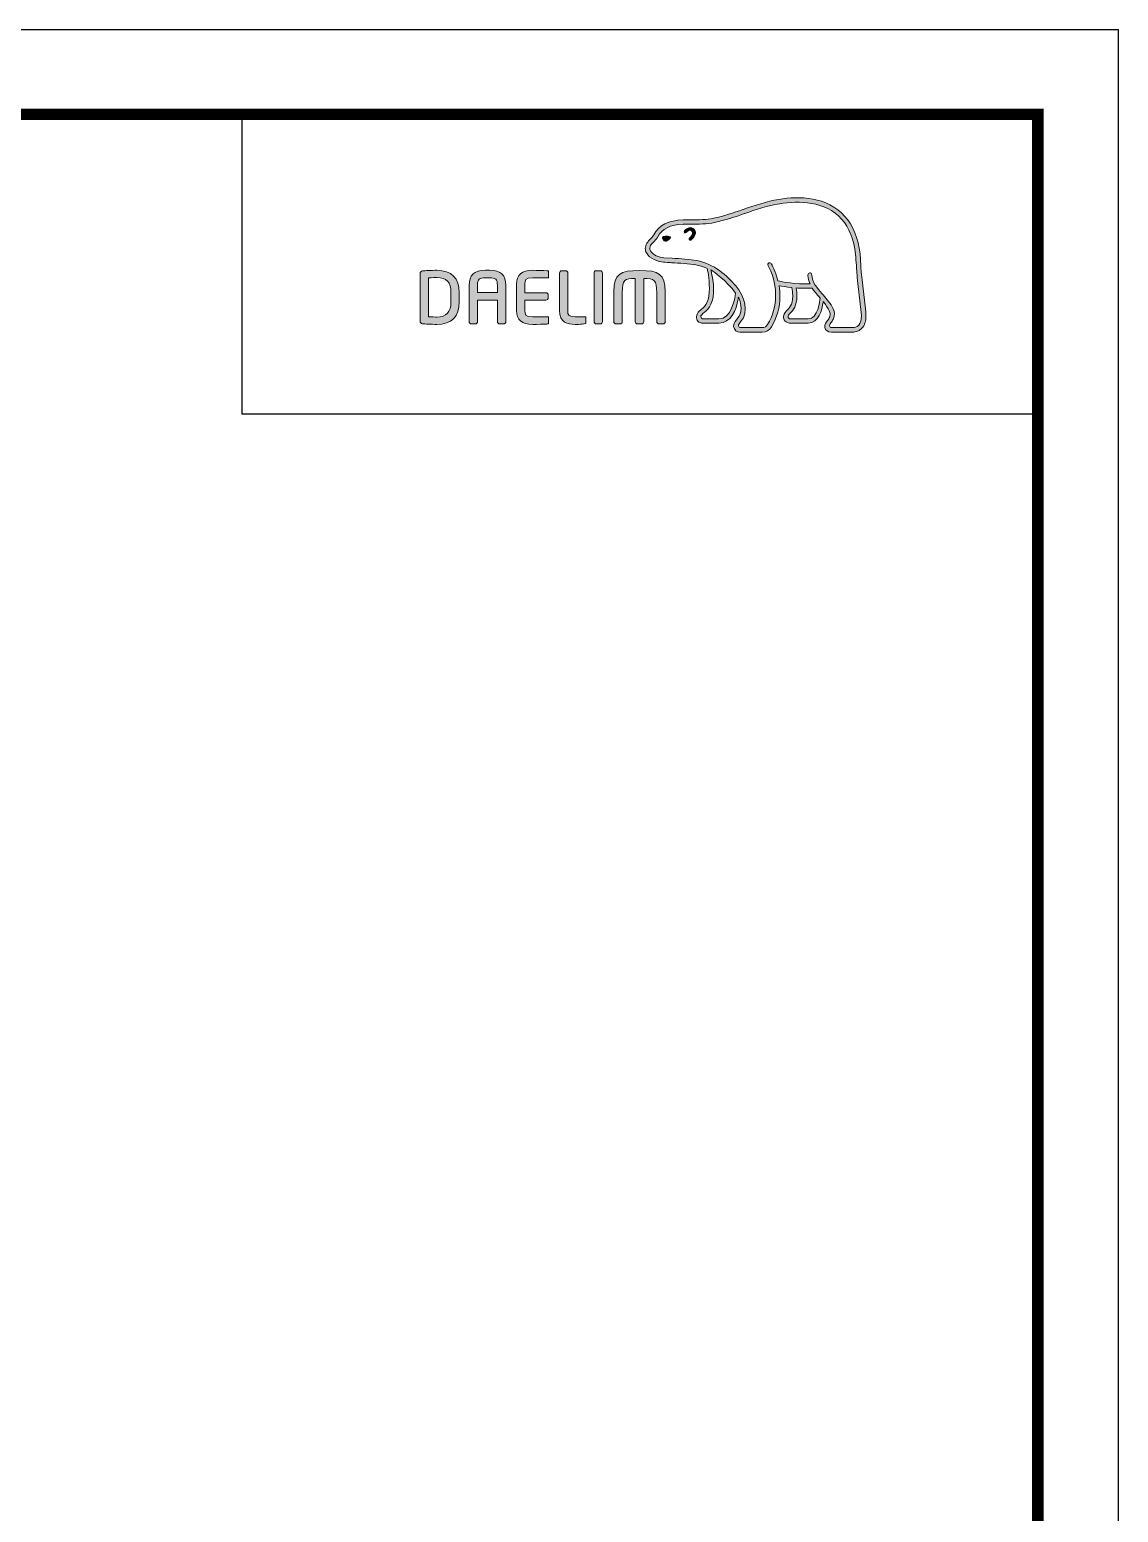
# Model space of a CAD drawing. Extents: x 541 to 1062, y 0 to 382.
# Drawn here: x 948.1 to 1062.1, y 226.8 to 382 of the extents above; entities that cross this region are included whole.
import ezdxf

# ---------------------------------------------------------------- set-up
doc = ezdxf.new("R2010")
doc.units = 0
doc.header["$LTSCALE"] = 10
doc.header["$MEASUREMENT"] = 0
doc.layers.get('0').update_dxf_attribs({"linetype": 'CONTINUOUS'})
doc.layers.add('레이어 1', color=7, linetype='CONTINUOUS', lineweight=0)

msp = doc.modelspace()

# ---------------------------------------------------------------- hatches: boundary and pattern name
at = {"layer": '레이어 1'}
h = msp.add_hatch(color=5, dxfattribs=at)
h.dxf.hatch_style = 1
edge = h.paths.add_edge_path(flags=16)
edge.add_spline(control_points=[(1034.96, 351.05), (1034.73, 350.79), (1034.45, 350.79), (1034.43, 350.79), (1034.43, 350.79), (1032.15, 350.79), (1032.15, 350.79), (1032.06, 350.79), (1032, 350.81), (1031.96, 350.85), (1031.92, 350.89), (1031.91, 350.94), (1031.91, 351), (1031.91, 351.13), (1032, 351.25), (1032.1, 351.38), (1032.19, 351.5), (1032.28, 351.61), (1032.33, 351.75), (1032.46, 352.08), (1032.44, 352.44), (1032.29, 352.76), (1032.02, 353.33), (1031.62, 353.78), (1031.23, 354.22), (1031.23, 354.22), (1031.1, 354.36), (1031.1, 354.36), (1030.6, 354.93), (1030.08, 355.51), (1030.04, 356.3), (1030.03, 356.45), (1029.95, 356.55), (1029.85, 356.54), (1029.85, 356.54), (1029.71, 356.47), (1029.7, 356.47), (1029.66, 356.43), (1029.64, 356.36), (1029.64, 356.29), (1029.64, 356.29), (1029.64, 356.26), (1029.64, 356.26), (1029.66, 355.97), (1029.73, 355.69), (1029.85, 355.4), (1029.85, 355.4), (1029.86, 355.38), (1029.86, 355.38), (1029.86, 355.38), (1029.83, 355.37), (1029.83, 355.37), (1028.36, 355.32), (1026.92, 355.59), (1026.5, 355.69), (1026.24, 356.74), (1025.82, 357.44), (1025.8, 357.47), (1025.77, 357.52), (1025.71, 357.57), (1025.66, 357.58), (1025.66, 357.58), (1025.54, 357.56), (1025.52, 357.56), (1025.51, 357.55), (1025.49, 357.52), (1025.44, 357.45), (1025.44, 357.45), (1025.44, 357.4), (1025.44, 357.4), (1025.44, 357.4), (1025.48, 357.26), (1025.48, 357.26), (1025.51, 357.21), (1026.26, 355.89), (1026.26, 354.14), (1026.26, 353.06), (1025.98, 352.04), (1025.42, 351.11), (1025.29, 350.89), (1025.11, 350.79), (1024.85, 350.79), (1024.85, 350.79), (1022.6, 350.79), (1022.6, 350.79), (1022.52, 350.79), (1022.36, 350.84), (1022.36, 351.01), (1022.36, 351.1), (1022.45, 351.25), (1022.59, 351.4), (1023.53, 352.45), (1022.98, 354.08), (1022.08, 355.16), (1021.21, 356.19), (1019.79, 357.5), (1017.97, 357.82), (1017.32, 357.94), (1016.26, 358), (1015.41, 358.05), (1015.41, 358.05), (1014.54, 358.1), (1014.54, 358.1), (1014.09, 358.14), (1013.36, 358.41), (1013.14, 358.83), (1013.04, 359.01), (1013.05, 359.19), (1013.17, 359.39), (1013.24, 359.52), (1013.35, 359.62), (1013.48, 359.75), (1013.62, 359.89), (1013.76, 360.04), (1013.88, 360.24), (1013.88, 360.24), (1013.91, 360.3), (1013.91, 360.3), (1014.35, 361.13), (1015.24, 361.57), (1016.58, 361.61), (1016.58, 361.61), (1017.33, 361.62), (1017.33, 361.62), (1018.16, 361.62), (1019.09, 361.63), (1019.86, 361.79), (1020.95, 362.03), (1022.03, 362.4), (1022.99, 362.72), (1022.99, 362.72), (1023.02, 362.73), (1023.02, 362.73), (1024.2, 363.14), (1025.43, 363.56), (1026.68, 363.76), (1028.68, 364.09), (1031.44, 364.08), (1033.17, 362.14), (1033.97, 361.24), (1034.46, 360), (1034.63, 358.46), (1034.63, 358.46), (1034.62, 358.46), (1034.62, 358.47), (1034.63, 358.44), (1034.64, 358.26), (1034.72, 357.28), (1034.74, 356.81), (1034.76, 356.32), (1034.88, 355.42), (1034.88, 355.42), (1035.23, 352.39), (1035.23, 352.39), (1035.23, 352.39), (1035.25, 352.03), (1035.25, 352.03), (1035.25, 351.59), (1035.15, 351.26), (1034.96, 351.05)], knot_values=[0, 0, 0, 0, 1, 1, 1, 2, 2, 2, 3, 3, 3, 4, 4, 4, 5, 5, 5, 6, 6, 6, 7, 7, 7, 8, 8, 8, 9, 9, 9, 10, 10, 10, 11, 11, 11, 12, 12, 12, 13, 13, 13, 14, 14, 14, 15, 15, 15, 16, 16, 16, 17, 17, 17, 18, 18, 18, 19, 19, 19, 20, 20, 20, 21, 21, 21, 22, 22, 22, 23, 23, 23, 24, 24, 24, 25, 25, 25, 26, 26, 26, 27, 27, 27, 28, 28, 28, 29, 29, 29, 30, 30, 30, 31, 31, 31, 32, 32, 32, 33, 33, 33, 34, 34, 34, 35, 35, 35, 36, 36, 36, 37, 37, 37, 38, 38, 38, 39, 39, 39, 40, 40, 40, 41, 41, 41, 42, 42, 42, 43, 43, 43, 44, 44, 44, 45, 45, 45, 46, 46, 46, 47, 47, 47, 48, 48, 48, 49, 49, 49, 50, 50, 50, 51, 51, 51, 52, 52, 52, 53, 53, 53, 53], degree=3, periodic=0)
edge = h.paths.add_edge_path(flags=16)
edge.add_spline(control_points=[(1029.67, 351.7), (1029.67, 351.7), (1027.81, 351.7), (1027.81, 351.7), (1027.67, 351.7), (1027.56, 351.81), (1027.56, 351.95), (1027.56, 352.05), (1027.65, 352.17), (1027.73, 352.26), (1028.11, 352.62), (1028.49, 353.12), (1028.49, 354.07), (1028.49, 354.07), (1028.47, 354.5), (1028.47, 354.5), (1028.47, 354.5), (1028.4, 354.92), (1028.4, 354.92), (1028.4, 354.92), (1028.4, 354.95), (1028.4, 354.95), (1028.4, 354.95), (1028.42, 354.95), (1028.42, 354.95), (1028.77, 354.92), (1029.45, 354.89), (1030.1, 354.92), (1030.26, 354.65), (1030.52, 354.32), (1030.91, 353.87), (1030.89, 353.65), (1030.71, 351.7), (1029.67, 351.7)], knot_values=[0, 0, 0, 0, 1, 1, 1, 2, 2, 2, 3, 3, 3, 4, 4, 4, 5, 5, 5, 6, 6, 6, 7, 7, 7, 8, 8, 8, 9, 9, 9, 10, 10, 10, 11, 11, 11, 11], degree=3, periodic=0)
edge = h.paths.add_edge_path(flags=16)
edge.add_spline(control_points=[(1020.32, 351.7), (1020.32, 351.7), (1018.68, 351.7), (1018.68, 351.7), (1018.56, 351.7), (1018.42, 351.8), (1018.42, 351.95), (1018.42, 352.04), (1018.5, 352.15), (1018.64, 352.26), (1019.05, 352.59), (1019.68, 353.09), (1019.75, 354.47), (1019.75, 354.47), (1019.76, 354.85), (1019.76, 354.85), (1019.76, 355.44), (1019.62, 356.14), (1019.5, 356.78), (1019.5, 356.78), (1019.48, 356.84), (1019.48, 356.84), (1019.48, 356.84), (1019.53, 356.8), (1019.53, 356.8), (1019.77, 356.65), (1021.11, 355.74), (1022.06, 354.4), (1021.98, 353.77), (1021.62, 351.7), (1020.32, 351.7)], knot_values=[0, 0, 0, 0, 1, 1, 1, 2, 2, 2, 3, 3, 3, 4, 4, 4, 5, 5, 5, 6, 6, 6, 7, 7, 7, 8, 8, 8, 9, 9, 9, 10, 10, 10, 10], degree=3, periodic=0)
edge = h.paths.add_edge_path()
edge.add_spline(control_points=[(1035.69, 352.44), (1035.69, 352.44), (1035.35, 355.48), (1035.35, 355.48), (1035.22, 356.39), (1035.2, 356.88), (1035.18, 357.3), (1035.18, 357.3), (1035.1, 358.5), (1035.1, 358.5), (1034.91, 360.15), (1034.38, 361.47), (1033.52, 362.44), (1031.64, 364.54), (1028.72, 364.57), (1026.6, 364.22), (1025.3, 364), (1024.06, 363.58), (1022.86, 363.17), (1022.86, 363.17), (1022.82, 363.15), (1022.82, 363.15), (1021.88, 362.83), (1020.81, 362.47), (1019.76, 362.24), (1019.05, 362.09), (1018.15, 362.08), (1017.35, 362.08), (1017.35, 362.08), (1016.56, 362.07), (1016.56, 362.07), (1015.05, 362.03), (1014.02, 361.51), (1013.5, 360.51), (1013.5, 360.51), (1013.48, 360.47), (1013.48, 360.47), (1013.39, 360.32), (1013.26, 360.19), (1013.15, 360.08), (1013.02, 359.95), (1012.88, 359.81), (1012.77, 359.62), (1012.66, 359.44), (1012.61, 359.25), (1012.61, 359.07), (1012.61, 358.91), (1012.65, 358.76), (1012.72, 358.62), (1013.05, 358.01), (1013.96, 357.68), (1014.51, 357.64), (1014.51, 357.64), (1015.32, 357.59), (1015.34, 357.59), (1016.14, 357.55), (1017.24, 357.48), (1017.89, 357.37), (1018.27, 357.3), (1018.69, 357.17), (1019.09, 356.98), (1019.12, 356.88), (1019.32, 355.97), (1019.32, 354.85), (1019.32, 354.85), (1019.31, 354.49), (1019.31, 354.49), (1019.25, 353.31), (1018.74, 352.9), (1018.36, 352.6), (1018.32, 352.57), (1017.99, 352.29), (1017.96, 351.96), (1017.95, 351.77), (1018, 351.59), (1018.12, 351.47), (1018.24, 351.33), (1018.43, 351.26), (1018.68, 351.26), (1018.68, 351.26), (1020.32, 351.26), (1020.32, 351.26), (1021.54, 351.26), (1022.15, 352.58), (1022.33, 353.82), (1022.33, 353.82), (1022.34, 353.99), (1022.34, 353.99), (1022.34, 353.99), (1022.39, 353.91), (1022.39, 353.91), (1022.54, 353.56), (1022.64, 353.14), (1022.64, 352.82), (1022.64, 352.38), (1022.5, 352), (1022.24, 351.71), (1022.18, 351.64), (1021.85, 351.3), (1021.85, 350.97), (1021.85, 350.97), (1021.85, 350.91), (1021.85, 350.91), (1021.9, 350.51), (1022.22, 350.33), (1022.52, 350.33), (1022.52, 350.33), (1024.85, 350.33), (1024.85, 350.33), (1025.27, 350.33), (1025.6, 350.52), (1025.82, 350.88), (1026.41, 351.86), (1026.71, 352.93), (1026.71, 354.05), (1026.71, 354.4), (1026.68, 354.77), (1026.61, 355.16), (1026.61, 355.16), (1026.61, 355.19), (1026.61, 355.19), (1026.61, 355.19), (1026.64, 355.18), (1026.64, 355.18), (1026.92, 355.13), (1027.37, 355.05), (1027.92, 354.99), (1027.92, 354.99), (1027.94, 354.99), (1027.94, 354.99), (1027.94, 354.99), (1028.02, 354.56), (1028.02, 354.56), (1028.02, 354.56), (1028.03, 354.46), (1028.03, 354.46), (1028.03, 354.46), (1028.05, 354.08), (1028.05, 354.08), (1028.05, 353.18), (1027.64, 352.78), (1027.42, 352.57), (1027.42, 352.57), (1027.11, 352.26), (1027.08, 351.98), (1027.08, 351.98), (1027.07, 351.89), (1027.07, 351.89), (1027.07, 351.8), (1027.09, 351.63), (1027.24, 351.48), (1027.38, 351.34), (1027.58, 351.26), (1027.86, 351.26), (1027.86, 351.26), (1029.67, 351.26), (1029.67, 351.26), (1030.77, 351.26), (1031.11, 352.66), (1031.24, 353.45), (1031.24, 353.45), (1031.25, 353.53), (1031.25, 353.53), (1031.25, 353.53), (1031.29, 353.47), (1031.29, 353.47), (1031.54, 353.15), (1031.77, 352.79), (1031.87, 352.56), (1031.93, 352.44), (1031.96, 352.32), (1031.96, 352.19), (1031.96, 352.19), (1031.92, 351.92), (1031.92, 351.92), (1031.88, 351.78), (1031.78, 351.65), (1031.68, 351.52), (1031.54, 351.34), (1031.4, 351.15), (1031.4, 350.93), (1031.4, 350.93), (1031.41, 350.8), (1031.41, 350.8), (1031.48, 350.5), (1031.73, 350.33), (1032.1, 350.33), (1032.1, 350.33), (1034.43, 350.33), (1034.43, 350.33), (1034.48, 350.33), (1034.94, 350.34), (1035.3, 350.73), (1035.58, 351.03), (1035.72, 351.46), (1035.72, 352.02), (1035.72, 352.02), (1035.69, 352.44), (1035.69, 352.44)], knot_values=[0, 0, 0, 0, 1, 1, 1, 2, 2, 2, 3, 3, 3, 4, 4, 4, 5, 5, 5, 6, 6, 6, 7, 7, 7, 8, 8, 8, 9, 9, 9, 10, 10, 10, 11, 11, 11, 12, 12, 12, 13, 13, 13, 14, 14, 14, 15, 15, 15, 16, 16, 16, 17, 17, 17, 18, 18, 18, 19, 19, 19, 20, 20, 20, 21, 21, 21, 22, 22, 22, 23, 23, 23, 24, 24, 24, 25, 25, 25, 26, 26, 26, 27, 27, 27, 28, 28, 28, 29, 29, 29, 30, 30, 30, 31, 31, 31, 32, 32, 32, 33, 33, 33, 34, 34, 34, 35, 35, 35, 36, 36, 36, 37, 37, 37, 38, 38, 38, 39, 39, 39, 40, 40, 40, 41, 41, 41, 42, 42, 42, 43, 43, 43, 44, 44, 44, 45, 45, 45, 46, 46, 46, 47, 47, 47, 48, 48, 48, 49, 49, 49, 50, 50, 50, 51, 51, 51, 52, 52, 52, 53, 53, 53, 54, 54, 54, 55, 55, 55, 56, 56, 56, 57, 57, 57, 58, 58, 58, 59, 59, 59, 60, 60, 60, 61, 61, 61, 62, 62, 62, 63, 63, 63, 64, 64, 64, 65, 65, 65, 66, 66, 66, 66], degree=3, periodic=0)
edge = h.paths.add_edge_path(flags=0)
edge.add_spline(control_points=[(1014.47, 360.3), (1014.47, 360.3), (1014.81, 360.45), (1015.23, 360.29), (1015.23, 360.29), (1015.28, 360.27), (1015.21, 360.17), (1015.01, 359.9), (1014.81, 359.84), (1014.81, 359.84), (1014.81, 359.84), (1014.66, 359.79), (1014.58, 359.89), (1014.41, 360.08), (1014.41, 360.19), (1014.41, 360.19), (1014.41, 360.19), (1014.39, 360.28), (1014.47, 360.3)], knot_values=[0, 0, 0, 0, 1, 1, 1, 2, 2, 2, 3, 3, 3, 4, 4, 4, 5, 5, 5, 6, 6, 6, 6], degree=3, periodic=0)
edge = h.paths.add_edge_path(flags=0)
edge.add_spline(control_points=[(1016.71, 360.92), (1016.66, 360.87), (1016.65, 360.77), (1016.71, 360.73), (1016.76, 360.68), (1016.85, 360.69), (1016.9, 360.75), (1016.93, 360.77), (1017.2, 361.1), (1017.44, 360.93), (1017.53, 360.87), (1017.57, 360.78), (1017.56, 360.67), (1017.53, 360.48), (1017.37, 360.27), (1017.26, 360.2), (1017.2, 360.16), (1017.16, 360.08), (1017.19, 360.01), (1017.22, 359.95), (1017.3, 359.93), (1017.37, 359.96), (1017.57, 360.06), (1017.82, 360.38), (1017.86, 360.68), (1017.88, 360.88), (1017.79, 361.05), (1017.62, 361.17), (1017.26, 361.42), (1016.86, 361.08), (1016.71, 360.92)], knot_values=[0, 0, 0, 0, 1, 1, 1, 2, 2, 2, 3, 3, 3, 4, 4, 4, 5, 5, 5, 6, 6, 6, 7, 7, 7, 8, 8, 8, 9, 9, 9, 10, 10, 10, 10], degree=3, periodic=0)
edge = h.paths.add_edge_path(flags=0)
edge.add_spline(control_points=[(1016.66, 360.67), (1016.66, 360.67), (1016.66, 360.67), (1016.66, 360.67), (1016.66, 360.67), (1016.66, 360.67), (1016.66, 360.67)], knot_values=[0, 0, 0, 0, 1, 1, 1, 2, 2, 2, 2], degree=3, periodic=0)
h = msp.add_hatch(color=5, dxfattribs=at)
h.dxf.hatch_style = 2
edge = h.paths.add_edge_path()
edge.add_spline(control_points=[(1014.47, 360.3), (1014.47, 360.3), (1014.81, 360.45), (1015.23, 360.29), (1015.23, 360.29), (1015.28, 360.27), (1015.21, 360.17), (1015.01, 359.9), (1014.81, 359.84), (1014.81, 359.84), (1014.81, 359.84), (1014.66, 359.79), (1014.58, 359.89), (1014.41, 360.08), (1014.41, 360.19), (1014.41, 360.19), (1014.41, 360.19), (1014.39, 360.28), (1014.47, 360.3)], knot_values=[0, 0, 0, 0, 1, 1, 1, 2, 2, 2, 3, 3, 3, 4, 4, 4, 5, 5, 5, 6, 6, 6, 6], degree=3, periodic=0)
h = msp.add_hatch(color=5, dxfattribs=at)
h.dxf.hatch_style = 2
edge = h.paths.add_edge_path()
edge.add_spline(control_points=[(1016.71, 360.92), (1016.66, 360.87), (1016.65, 360.77), (1016.71, 360.73), (1016.76, 360.68), (1016.85, 360.69), (1016.9, 360.75), (1016.93, 360.77), (1017.2, 361.1), (1017.44, 360.93), (1017.53, 360.87), (1017.57, 360.78), (1017.56, 360.67), (1017.53, 360.48), (1017.37, 360.27), (1017.26, 360.2), (1017.2, 360.16), (1017.16, 360.08), (1017.19, 360.01), (1017.22, 359.95), (1017.3, 359.93), (1017.37, 359.96), (1017.57, 360.06), (1017.82, 360.38), (1017.86, 360.68), (1017.88, 360.88), (1017.79, 361.05), (1017.62, 361.17), (1017.26, 361.42), (1016.86, 361.08), (1016.71, 360.92)], knot_values=[0, 0, 0, 0, 1, 1, 1, 2, 2, 2, 3, 3, 3, 4, 4, 4, 5, 5, 5, 6, 6, 6, 7, 7, 7, 8, 8, 8, 9, 9, 9, 10, 10, 10, 10], degree=3, periodic=0)
h = msp.add_hatch(color=5, dxfattribs=at)
h.dxf.hatch_style = 2
edge = h.paths.add_edge_path()
edge.add_spline(control_points=[(992.25, 353.48), (992.25, 352.41), (991.77, 351.9), (990.77, 351.9), (990.77, 351.9), (990.09, 351.91), (989.91, 351.91), (989.91, 351.91), (989.91, 355.99), (989.91, 355.99), (990.26, 356.02), (990.77, 356.03), (990.77, 356.03), (991.8, 356.03), (992.25, 355.54), (992.25, 354.45), (992.25, 354.45), (992.25, 353.48), (992.25, 353.48)], knot_values=[0, 0, 0, 0, 1, 1, 1, 2, 2, 2, 3, 3, 3, 4, 4, 4, 5, 5, 5, 6, 6, 6, 6], degree=3, periodic=0)
edge = h.paths.add_edge_path()
edge.add_spline(control_points=[(990.77, 356.79), (990.22, 356.79), (989.5, 356.76), (989.26, 356.72), (989.12, 356.7), (989.02, 356.59), (989.02, 356.44), (989.02, 356.44), (989.02, 351.48), (989.02, 351.48), (989.02, 351.33), (989.12, 351.23), (989.27, 351.2), (989.49, 351.17), (990.21, 351.13), (990.77, 351.13), (992.32, 351.13), (993.13, 351.94), (993.13, 353.48), (993.13, 353.48), (993.13, 354.45), (993.13, 354.45), (993.13, 355.98), (992.32, 356.79), (990.77, 356.79)], knot_values=[0, 0, 0, 0, 1, 1, 1, 2, 2, 2, 3, 3, 3, 4, 4, 4, 5, 5, 5, 6, 6, 6, 7, 7, 7, 8, 8, 8, 8], degree=3, periodic=0)
h = msp.add_hatch(color=5, dxfattribs=at)
h.dxf.hatch_style = 2
edge = h.paths.add_edge_path()
edge.add_spline(control_points=[(997.12, 354.46), (997.12, 354.46), (995.04, 354.46), (995.04, 354.46), (995.04, 354.53), (995.04, 355.2), (995.04, 355.2), (995.04, 355.89), (995.24, 356.01), (995.86, 356.01), (995.86, 356.01), (996.3, 356.01), (996.3, 356.01), (996.92, 356.01), (997.12, 355.89), (997.12, 355.2), (997.12, 355.2), (997.12, 354.53), (997.12, 354.46)], knot_values=[0, 0, 0, 0, 1, 1, 1, 2, 2, 2, 3, 3, 3, 4, 4, 4, 5, 5, 5, 6, 6, 6, 6], degree=3, periodic=0)
edge = h.paths.add_edge_path()
edge.add_spline(control_points=[(996.3, 356.79), (996.3, 356.79), (995.86, 356.79), (995.86, 356.79), (994.68, 356.79), (994.16, 356.3), (994.16, 355.2), (994.16, 355.2), (994.16, 351.43), (994.16, 351.43), (994.16, 351.3), (994.26, 351.18), (994.39, 351.18), (994.39, 351.18), (994.8, 351.18), (994.8, 351.18), (994.95, 351.18), (995.04, 351.31), (995.04, 351.43), (995.04, 351.43), (995.04, 353.59), (995.04, 353.68), (995.04, 353.68), (997.12, 353.68), (997.12, 353.68), (997.12, 353.59), (997.12, 351.43), (997.12, 351.43), (997.12, 351.29), (997.23, 351.18), (997.36, 351.18), (997.36, 351.18), (997.77, 351.18), (997.77, 351.18), (997.91, 351.18), (998.01, 351.31), (998.01, 351.43), (998.01, 351.43), (998.01, 355.2), (998.01, 355.2), (998.01, 356.3), (997.48, 356.79), (996.3, 356.79)], knot_values=[0, 0, 0, 0, 1, 1, 1, 2, 2, 2, 3, 3, 3, 4, 4, 4, 5, 5, 5, 6, 6, 6, 7, 7, 7, 8, 8, 8, 9, 9, 9, 10, 10, 10, 11, 11, 11, 12, 12, 12, 13, 13, 13, 14, 14, 14, 14], degree=3, periodic=0)
h = msp.add_hatch(color=5, dxfattribs=at)
h.dxf.hatch_style = 2
edge = h.paths.add_edge_path()
edge.add_spline(control_points=[(999.13, 355.35), (999.13, 355.35), (999.13, 352.58), (999.13, 352.58), (999.13, 351.6), (999.68, 351.13), (1000.82, 351.13), (1001.33, 351.13), (1002.01, 351.14), (1002.29, 351.17), (1002.28, 351.17), (1002.42, 351.18), (1002.42, 351.18), (1002.42, 351.18), (1002.46, 351.18), (1002.46, 351.18), (1002.46, 351.18), (1002.46, 351.93), (1002.46, 351.93), (1002.46, 351.93), (1000.83, 351.93), (1000.83, 351.93), (1000.01, 351.93), (1000.01, 352.16), (1000.01, 352.58), (1000.01, 352.58), (1000.01, 353.6), (1000.01, 353.68), (1000.1, 353.68), (1002.2, 353.68), (1002.2, 353.68), (1002.34, 353.68), (1002.45, 353.79), (1002.45, 353.93), (1002.45, 353.93), (1002.45, 354.2), (1002.45, 354.2), (1002.45, 354.34), (1002.34, 354.45), (1002.2, 354.45), (1002.2, 354.45), (1000.1, 354.45), (1000.01, 354.45), (1000.01, 354.53), (1000.01, 355.35), (1000.01, 355.35), (1000.01, 355.77), (1000.01, 356), (1000.83, 356), (1000.83, 356), (1002.46, 355.99), (1002.46, 355.99), (1002.46, 355.99), (1002.46, 356.73), (1002.46, 356.73), (1002.46, 356.73), (1002.28, 356.75), (1002.28, 356.75), (1001.96, 356.78), (1001.23, 356.79), (1000.82, 356.79), (999.68, 356.79), (999.13, 356.32), (999.13, 355.35)], knot_values=[0, 0, 0, 0, 1, 1, 1, 2, 2, 2, 3, 3, 3, 4, 4, 4, 5, 5, 5, 6, 6, 6, 7, 7, 7, 8, 8, 8, 9, 9, 9, 10, 10, 10, 11, 11, 11, 12, 12, 12, 13, 13, 13, 14, 14, 14, 15, 15, 15, 16, 16, 16, 17, 17, 17, 18, 18, 18, 19, 19, 19, 20, 20, 20, 21, 21, 21, 21], degree=3, periodic=0)
h = msp.add_hatch(color=5, dxfattribs=at)
h.dxf.hatch_style = 2
edge = h.paths.add_edge_path()
edge.add_spline(control_points=[(1003.87, 356.74), (1003.74, 356.74), (1003.62, 356.63), (1003.62, 356.5), (1003.62, 356.5), (1003.62, 352.58), (1003.62, 352.58), (1003.62, 351.3), (1004.49, 351.13), (1005.25, 351.13), (1005.81, 351.13), (1005.95, 351.16), (1006.12, 351.18), (1006.12, 351.18), (1006.21, 351.2), (1006.21, 351.2), (1006.21, 351.2), (1006.34, 351.21), (1006.34, 351.21), (1006.34, 351.21), (1006.38, 351.22), (1006.38, 351.22), (1006.38, 351.22), (1006.38, 351.93), (1006.38, 351.93), (1006.38, 351.93), (1005.26, 351.93), (1005.26, 351.93), (1004.5, 351.93), (1004.5, 352.21), (1004.5, 352.49), (1004.5, 352.49), (1004.5, 356.5), (1004.5, 356.5), (1004.5, 356.63), (1004.39, 356.74), (1004.25, 356.74), (1004.25, 356.74), (1003.87, 356.74), (1003.87, 356.74)], knot_values=[0, 0, 0, 0, 1, 1, 1, 2, 2, 2, 3, 3, 3, 4, 4, 4, 5, 5, 5, 6, 6, 6, 7, 7, 7, 8, 8, 8, 9, 9, 9, 10, 10, 10, 11, 11, 11, 12, 12, 12, 13, 13, 13, 13], degree=3, periodic=0)
h = msp.add_hatch(color=5, dxfattribs=at)
h.dxf.hatch_style = 2
edge = h.paths.add_edge_path()
edge.add_spline(control_points=[(1007.47, 356.74), (1007.33, 356.74), (1007.24, 356.62), (1007.24, 356.5), (1007.24, 356.5), (1007.24, 351.43), (1007.24, 351.43), (1007.24, 351.29), (1007.34, 351.18), (1007.47, 351.18), (1007.47, 351.18), (1007.89, 351.18), (1007.89, 351.18), (1008.03, 351.18), (1008.12, 351.31), (1008.12, 351.43), (1008.12, 351.43), (1008.12, 356.5), (1008.12, 356.5), (1008.12, 356.64), (1008.02, 356.74), (1007.89, 356.74), (1007.89, 356.74), (1007.47, 356.74), (1007.47, 356.74)], knot_values=[0, 0, 0, 0, 1, 1, 1, 2, 2, 2, 3, 3, 3, 4, 4, 4, 5, 5, 5, 6, 6, 6, 7, 7, 7, 8, 8, 8, 8], degree=3, periodic=0)
h = msp.add_hatch(color=5, dxfattribs=at)
h.dxf.hatch_style = 2
edge = h.paths.add_edge_path()
edge.add_spline(control_points=[(1009.31, 354.55), (1009.31, 354.55), (1009.31, 351.43), (1009.31, 351.43), (1009.31, 351.29), (1009.41, 351.18), (1009.54, 351.18), (1009.54, 351.18), (1009.96, 351.18), (1009.96, 351.18), (1010.11, 351.18), (1010.2, 351.31), (1010.2, 351.43), (1010.2, 351.43), (1010.2, 354.47), (1010.2, 354.47), (1010.2, 355.82), (1010.43, 355.95), (1011.56, 355.95), (1011.56, 355.87), (1011.56, 351.43), (1011.56, 351.43), (1011.56, 351.29), (1011.66, 351.18), (1011.8, 351.18), (1011.8, 351.18), (1012.21, 351.18), (1012.21, 351.18), (1012.35, 351.18), (1012.44, 351.31), (1012.44, 351.43), (1012.44, 351.43), (1012.44, 355.85), (1012.44, 355.94), (1012.97, 355.94), (1013.35, 355.9), (1013.55, 355.69), (1013.76, 355.48), (1013.8, 355.09), (1013.8, 354.47), (1013.8, 354.47), (1013.8, 351.43), (1013.8, 351.43), (1013.8, 351.3), (1013.91, 351.18), (1014.04, 351.18), (1014.04, 351.18), (1014.46, 351.18), (1014.46, 351.18), (1014.61, 351.18), (1014.7, 351.31), (1014.7, 351.43), (1014.7, 351.43), (1014.7, 354.55), (1014.7, 354.55), (1014.7, 356.44), (1014.02, 356.77), (1012.01, 356.77), (1009.98, 356.77), (1009.31, 356.44), (1009.31, 354.55)], knot_values=[0, 0, 0, 0, 1, 1, 1, 2, 2, 2, 3, 3, 3, 4, 4, 4, 5, 5, 5, 6, 6, 6, 7, 7, 7, 8, 8, 8, 9, 9, 9, 10, 10, 10, 11, 11, 11, 12, 12, 12, 13, 13, 13, 14, 14, 14, 15, 15, 15, 16, 16, 16, 17, 17, 17, 18, 18, 18, 19, 19, 19, 20, 20, 20, 20], degree=3, periodic=0)

# ---------------------------------------------------------------- linework, layer by layer
at = {"color": 5, "ltscale": 0.5}
msp.add_line((970.4, 341.73), (970.4, 373.11), dxfattribs=at)
at = {"color": 5}
msp.add_line((1020.24, 351.26), (1020.24, 351.26), dxfattribs=at)
at = {"color": 5, "ltscale": 40}
msp.add_line((1053.71, 341.73), (970.4, 341.73), dxfattribs=at)
at = {"ltscale": 0.5}
msp.add_lwpolyline([(540.83, 0), (1062.15, 0), (1062.15, 381.98), (540.83, 381.98)], close=True, dxfattribs=at)
at = {"color": 5, "linetype": 'ByBlock', "lineweight": 200, "const_width": 1.2}
msp.add_lwpolyline([(549.21, 16.36), (1053.71, 16.36), (1053.71, 373.11), (549.21, 373.11)], close=True, dxfattribs=at)
at = {"layer": '레이어 1', "color": 5}
for points, knots in [([(1035.69, 352.44), (1035.69, 352.44), (1035.35, 355.48), (1035.35, 355.48), (1035.22, 356.39), (1035.2, 356.88), (1035.18, 357.3), (1035.18, 357.3), (1035.1, 358.5), (1035.1, 358.5), (1034.91, 360.15), (1034.38, 361.47), (1033.52, 362.44), (1031.64, 364.54), (1028.72, 364.57), (1026.6, 364.22), (1025.3, 364), (1024.06, 363.58), (1022.86, 363.17), (1022.86, 363.17), (1022.82, 363.15), (1022.82, 363.15), (1021.88, 362.83), (1020.81, 362.47), (1019.76, 362.24), (1019.05, 362.09), (1018.15, 362.08), (1017.35, 362.08), (1017.35, 362.08), (1016.56, 362.07), (1016.56, 362.07), (1015.05, 362.03), (1014.02, 361.51), (1013.5, 360.51), (1013.5, 360.51), (1013.48, 360.47), (1013.48, 360.47), (1013.39, 360.32), (1013.26, 360.19), (1013.15, 360.08), (1013.02, 359.95), (1012.88, 359.81), (1012.77, 359.62), (1012.66, 359.44), (1012.61, 359.25), (1012.61, 359.07), (1012.61, 358.91), (1012.65, 358.76), (1012.72, 358.62), (1013.05, 358.01), (1013.96, 357.68), (1014.51, 357.64), (1014.51, 357.64), (1015.32, 357.59), (1015.34, 357.59), (1016.14, 357.55), (1017.24, 357.48), (1017.89, 357.37), (1018.27, 357.3), (1018.69, 357.17), (1019.09, 356.98), (1019.12, 356.88), (1019.32, 355.97), (1019.32, 354.85), (1019.32, 354.85), (1019.31, 354.49), (1019.31, 354.49), (1019.25, 353.31), (1018.74, 352.9), (1018.36, 352.6), (1018.32, 352.57), (1017.99, 352.29), (1017.96, 351.96), (1017.95, 351.77), (1018, 351.59), (1018.12, 351.47), (1018.24, 351.33), (1018.43, 351.26), (1018.68, 351.26), (1018.68, 351.26), (1020.32, 351.26), (1020.32, 351.26), (1021.54, 351.26), (1022.15, 352.58), (1022.33, 353.82), (1022.33, 353.82), (1022.34, 353.99), (1022.34, 353.99), (1022.34, 353.99), (1022.39, 353.91), (1022.39, 353.91), (1022.54, 353.56), (1022.64, 353.14), (1022.64, 352.82), (1022.64, 352.38), (1022.5, 352), (1022.24, 351.71), (1022.18, 351.64), (1021.85, 351.3), (1021.85, 350.97), (1021.85, 350.97), (1021.85, 350.91), (1021.85, 350.91), (1021.9, 350.51), (1022.22, 350.33), (1022.52, 350.33), (1022.52, 350.33), (1024.85, 350.33), (1024.85, 350.33), (1025.27, 350.33), (1025.6, 350.52), (1025.82, 350.88), (1026.41, 351.86), (1026.71, 352.93), (1026.71, 354.05), (1026.71, 354.4), (1026.68, 354.77), (1026.61, 355.16), (1026.61, 355.16), (1026.61, 355.19), (1026.61, 355.19), (1026.61, 355.19), (1026.64, 355.18), (1026.64, 355.18), (1026.92, 355.13), (1027.37, 355.05), (1027.92, 354.99), (1027.92, 354.99), (1027.94, 354.99), (1027.94, 354.99), (1027.94, 354.99), (1028.02, 354.56), (1028.02, 354.56), (1028.02, 354.56), (1028.03, 354.46), (1028.03, 354.46), (1028.03, 354.46), (1028.05, 354.08), (1028.05, 354.08), (1028.05, 353.18), (1027.64, 352.78), (1027.42, 352.57), (1027.42, 352.57), (1027.11, 352.26), (1027.08, 351.98), (1027.08, 351.98), (1027.07, 351.89), (1027.07, 351.89), (1027.07, 351.8), (1027.09, 351.63), (1027.24, 351.48), (1027.38, 351.34), (1027.58, 351.26), (1027.86, 351.26), (1027.86, 351.26), (1029.67, 351.26), (1029.67, 351.26), (1030.77, 351.26), (1031.11, 352.66), (1031.24, 353.45), (1031.24, 353.45), (1031.25, 353.53), (1031.25, 353.53), (1031.25, 353.53), (1031.29, 353.47), (1031.29, 353.47), (1031.54, 353.15), (1031.77, 352.79), (1031.87, 352.56), (1031.93, 352.44), (1031.96, 352.32), (1031.96, 352.19), (1031.96, 352.19), (1031.92, 351.92), (1031.92, 351.92), (1031.88, 351.78), (1031.78, 351.65), (1031.68, 351.52), (1031.54, 351.34), (1031.4, 351.15), (1031.4, 350.93), (1031.4, 350.93), (1031.41, 350.8), (1031.41, 350.8), (1031.48, 350.5), (1031.73, 350.33), (1032.1, 350.33), (1032.1, 350.33), (1034.43, 350.33), (1034.43, 350.33), (1034.48, 350.33), (1034.94, 350.34), (1035.3, 350.73), (1035.58, 351.03), (1035.72, 351.46), (1035.72, 352.02), (1035.72, 352.02), (1035.69, 352.44), (1035.69, 352.44)], [0, 0, 0, 0, 1, 1, 1, 2, 2, 2, 3, 3, 3, 4, 4, 4, 5, 5, 5, 6, 6, 6, 7, 7, 7, 8, 8, 8, 9, 9, 9, 10, 10, 10, 11, 11, 11, 12, 12, 12, 13, 13, 13, 14, 14, 14, 15, 15, 15, 16, 16, 16, 17, 17, 17, 18, 18, 18, 19, 19, 19, 20, 20, 20, 21, 21, 21, 22, 22, 22, 23, 23, 23, 24, 24, 24, 25, 25, 25, 26, 26, 26, 27, 27, 27, 28, 28, 28, 29, 29, 29, 30, 30, 30, 31, 31, 31, 32, 32, 32, 33, 33, 33, 34, 34, 34, 35, 35, 35, 36, 36, 36, 37, 37, 37, 38, 38, 38, 39, 39, 39, 40, 40, 40, 41, 41, 41, 42, 42, 42, 43, 43, 43, 44, 44, 44, 45, 45, 45, 46, 46, 46, 47, 47, 47, 48, 48, 48, 49, 49, 49, 50, 50, 50, 51, 51, 51, 52, 52, 52, 53, 53, 53, 54, 54, 54, 55, 55, 55, 56, 56, 56, 57, 57, 57, 58, 58, 58, 59, 59, 59, 60, 60, 60, 61, 61, 61, 62, 62, 62, 63, 63, 63, 64, 64, 64, 65, 65, 65, 66, 66, 66, 66]), ([(1014.47, 360.3), (1014.47, 360.3), (1014.81, 360.45), (1015.23, 360.29), (1015.23, 360.29), (1015.28, 360.27), (1015.21, 360.17), (1015.01, 359.9), (1014.81, 359.84), (1014.81, 359.84), (1014.81, 359.84), (1014.66, 359.79), (1014.58, 359.89), (1014.41, 360.08), (1014.41, 360.19), (1014.41, 360.19), (1014.41, 360.19), (1014.39, 360.28), (1014.47, 360.3)], [0, 0, 0, 0, 1, 1, 1, 2, 2, 2, 3, 3, 3, 4, 4, 4, 5, 5, 5, 6, 6, 6, 6]), ([(1016.71, 360.92), (1016.66, 360.87), (1016.65, 360.77), (1016.71, 360.73), (1016.76, 360.68), (1016.85, 360.69), (1016.9, 360.75), (1016.93, 360.77), (1017.2, 361.1), (1017.44, 360.93), (1017.53, 360.87), (1017.57, 360.78), (1017.56, 360.67), (1017.53, 360.48), (1017.37, 360.27), (1017.26, 360.2), (1017.2, 360.16), (1017.16, 360.08), (1017.19, 360.01), (1017.22, 359.95), (1017.3, 359.93), (1017.37, 359.96), (1017.57, 360.06), (1017.82, 360.38), (1017.86, 360.68), (1017.88, 360.88), (1017.79, 361.05), (1017.62, 361.17), (1017.26, 361.42), (1016.86, 361.08), (1016.71, 360.92)], [0, 0, 0, 0, 1, 1, 1, 2, 2, 2, 3, 3, 3, 4, 4, 4, 5, 5, 5, 6, 6, 6, 7, 7, 7, 8, 8, 8, 9, 9, 9, 10, 10, 10, 10]), ([(1016.66, 360.67), (1016.66, 360.67), (1016.66, 360.67), (1016.66, 360.67), (1016.66, 360.67), (1016.66, 360.67), (1016.66, 360.67)], [0, 0, 0, 0, 1, 1, 1, 2, 2, 2, 2]), ([(1025.48, 357.26), (1025.51, 357.21), (1026.26, 355.89), (1026.26, 354.14), (1026.26, 353.06), (1025.98, 352.04), (1025.42, 351.11)], [24, 24, 24, 24, 25, 25, 25, 26, 26, 26, 26]), ([(990.77, 356.79), (990.22, 356.79), (989.5, 356.76), (989.26, 356.72), (989.12, 356.7), (989.02, 356.59), (989.02, 356.44), (989.02, 356.44), (989.02, 351.48), (989.02, 351.48), (989.02, 351.33), (989.12, 351.23), (989.27, 351.2), (989.49, 351.17), (990.21, 351.13), (990.77, 351.13), (992.32, 351.13), (993.13, 351.94), (993.13, 353.48), (993.13, 353.48), (993.13, 354.45), (993.13, 354.45), (993.13, 355.98), (992.32, 356.79), (990.77, 356.79)], [0, 0, 0, 0, 1, 1, 1, 2, 2, 2, 3, 3, 3, 4, 4, 4, 5, 5, 5, 6, 6, 6, 7, 7, 7, 8, 8, 8, 8]), ([(992.25, 353.48), (992.25, 352.41), (991.77, 351.9), (990.77, 351.9), (990.77, 351.9), (990.09, 351.91), (989.91, 351.91), (989.91, 351.91), (989.91, 355.99), (989.91, 355.99), (990.26, 356.02), (990.77, 356.03), (990.77, 356.03), (991.8, 356.03), (992.25, 355.54), (992.25, 354.45), (992.25, 354.45), (992.25, 353.48), (992.25, 353.48)], [0, 0, 0, 0, 1, 1, 1, 2, 2, 2, 3, 3, 3, 4, 4, 4, 5, 5, 5, 6, 6, 6, 6]), ([(996.3, 356.79), (996.3, 356.79), (995.86, 356.79), (995.86, 356.79), (994.68, 356.79), (994.16, 356.3), (994.16, 355.2), (994.16, 355.2), (994.16, 351.43), (994.16, 351.43), (994.16, 351.3), (994.26, 351.18), (994.39, 351.18), (994.39, 351.18), (994.8, 351.18), (994.8, 351.18), (994.95, 351.18), (995.04, 351.31), (995.04, 351.43), (995.04, 351.43), (995.04, 353.59), (995.04, 353.68), (995.04, 353.68), (997.12, 353.68), (997.12, 353.68), (997.12, 353.59), (997.12, 351.43), (997.12, 351.43), (997.12, 351.29), (997.23, 351.18), (997.36, 351.18), (997.36, 351.18), (997.77, 351.18), (997.77, 351.18), (997.91, 351.18), (998.01, 351.31), (998.01, 351.43), (998.01, 351.43), (998.01, 355.2), (998.01, 355.2), (998.01, 356.3), (997.48, 356.79), (996.3, 356.79)], [0, 0, 0, 0, 1, 1, 1, 2, 2, 2, 3, 3, 3, 4, 4, 4, 5, 5, 5, 6, 6, 6, 7, 7, 7, 8, 8, 8, 9, 9, 9, 10, 10, 10, 11, 11, 11, 12, 12, 12, 13, 13, 13, 14, 14, 14, 14]), ([(997.12, 354.46), (997.12, 354.46), (995.04, 354.46), (995.04, 354.46), (995.04, 354.53), (995.04, 355.2), (995.04, 355.2), (995.04, 355.89), (995.24, 356.01), (995.86, 356.01), (995.86, 356.01), (996.3, 356.01), (996.3, 356.01), (996.92, 356.01), (997.12, 355.89), (997.12, 355.2), (997.12, 355.2), (997.12, 354.53), (997.12, 354.46)], [0, 0, 0, 0, 1, 1, 1, 2, 2, 2, 3, 3, 3, 4, 4, 4, 5, 5, 5, 6, 6, 6, 6]), ([(999.13, 355.35), (999.13, 355.35), (999.13, 352.58), (999.13, 352.58), (999.13, 351.6), (999.68, 351.13), (1000.82, 351.13), (1001.33, 351.13), (1002.01, 351.14), (1002.29, 351.17), (1002.28, 351.17), (1002.42, 351.18), (1002.42, 351.18), (1002.42, 351.18), (1002.46, 351.18), (1002.46, 351.18), (1002.46, 351.18), (1002.46, 351.93), (1002.46, 351.93), (1002.46, 351.93), (1000.83, 351.93), (1000.83, 351.93), (1000.01, 351.93), (1000.01, 352.16), (1000.01, 352.58), (1000.01, 352.58), (1000.01, 353.6), (1000.01, 353.68), (1000.1, 353.68), (1002.2, 353.68), (1002.2, 353.68), (1002.34, 353.68), (1002.45, 353.79), (1002.45, 353.93), (1002.45, 353.93), (1002.45, 354.2), (1002.45, 354.2), (1002.45, 354.34), (1002.34, 354.45), (1002.2, 354.45), (1002.2, 354.45), (1000.1, 354.45), (1000.01, 354.45), (1000.01, 354.53), (1000.01, 355.35), (1000.01, 355.35), (1000.01, 355.77), (1000.01, 356), (1000.83, 356), (1000.83, 356), (1002.46, 355.99), (1002.46, 355.99), (1002.46, 355.99), (1002.46, 356.73), (1002.46, 356.73), (1002.46, 356.73), (1002.28, 356.75), (1002.28, 356.75), (1001.96, 356.78), (1001.23, 356.79), (1000.82, 356.79), (999.68, 356.79), (999.13, 356.32), (999.13, 355.35)], [0, 0, 0, 0, 1, 1, 1, 2, 2, 2, 3, 3, 3, 4, 4, 4, 5, 5, 5, 6, 6, 6, 7, 7, 7, 8, 8, 8, 9, 9, 9, 10, 10, 10, 11, 11, 11, 12, 12, 12, 13, 13, 13, 14, 14, 14, 15, 15, 15, 16, 16, 16, 17, 17, 17, 18, 18, 18, 19, 19, 19, 20, 20, 20, 21, 21, 21, 21]), ([(1003.87, 356.74), (1003.74, 356.74), (1003.62, 356.63), (1003.62, 356.5), (1003.62, 356.5), (1003.62, 352.58), (1003.62, 352.58), (1003.62, 351.3), (1004.49, 351.13), (1005.25, 351.13), (1005.81, 351.13), (1005.95, 351.16), (1006.12, 351.18), (1006.12, 351.18), (1006.21, 351.2), (1006.21, 351.2), (1006.21, 351.2), (1006.34, 351.21), (1006.34, 351.21), (1006.34, 351.21), (1006.38, 351.22), (1006.38, 351.22), (1006.38, 351.22), (1006.38, 351.93), (1006.38, 351.93), (1006.38, 351.93), (1005.26, 351.93), (1005.26, 351.93), (1004.5, 351.93), (1004.5, 352.21), (1004.5, 352.49), (1004.5, 352.49), (1004.5, 356.5), (1004.5, 356.5), (1004.5, 356.63), (1004.39, 356.74), (1004.25, 356.74), (1004.25, 356.74), (1003.87, 356.74), (1003.87, 356.74)], [0, 0, 0, 0, 1, 1, 1, 2, 2, 2, 3, 3, 3, 4, 4, 4, 5, 5, 5, 6, 6, 6, 7, 7, 7, 8, 8, 8, 9, 9, 9, 10, 10, 10, 11, 11, 11, 12, 12, 12, 13, 13, 13, 13]), ([(1007.47, 356.74), (1007.33, 356.74), (1007.24, 356.62), (1007.24, 356.5), (1007.24, 356.5), (1007.24, 351.43), (1007.24, 351.43), (1007.24, 351.29), (1007.34, 351.18), (1007.47, 351.18), (1007.47, 351.18), (1007.89, 351.18), (1007.89, 351.18), (1008.03, 351.18), (1008.12, 351.31), (1008.12, 351.43), (1008.12, 351.43), (1008.12, 356.5), (1008.12, 356.5), (1008.12, 356.64), (1008.02, 356.74), (1007.89, 356.74), (1007.89, 356.74), (1007.47, 356.74), (1007.47, 356.74)], [0, 0, 0, 0, 1, 1, 1, 2, 2, 2, 3, 3, 3, 4, 4, 4, 5, 5, 5, 6, 6, 6, 7, 7, 7, 8, 8, 8, 8]), ([(1009.31, 354.55), (1009.31, 354.55), (1009.31, 351.43), (1009.31, 351.43), (1009.31, 351.29), (1009.41, 351.18), (1009.54, 351.18), (1009.54, 351.18), (1009.96, 351.18), (1009.96, 351.18), (1010.11, 351.18), (1010.2, 351.31), (1010.2, 351.43), (1010.2, 351.43), (1010.2, 354.47), (1010.2, 354.47), (1010.2, 355.82), (1010.43, 355.95), (1011.56, 355.95), (1011.56, 355.87), (1011.56, 351.43), (1011.56, 351.43), (1011.56, 351.29), (1011.66, 351.18), (1011.8, 351.18), (1011.8, 351.18), (1012.21, 351.18), (1012.21, 351.18), (1012.35, 351.18), (1012.44, 351.31), (1012.44, 351.43), (1012.44, 351.43), (1012.44, 355.85), (1012.44, 355.94), (1012.97, 355.94), (1013.35, 355.9), (1013.55, 355.69), (1013.76, 355.48), (1013.8, 355.09), (1013.8, 354.47), (1013.8, 354.47), (1013.8, 351.43), (1013.8, 351.43), (1013.8, 351.3), (1013.91, 351.18), (1014.04, 351.18), (1014.04, 351.18), (1014.46, 351.18), (1014.46, 351.18), (1014.61, 351.18), (1014.7, 351.31), (1014.7, 351.43), (1014.7, 351.43), (1014.7, 354.55), (1014.7, 354.55), (1014.7, 356.44), (1014.02, 356.77), (1012.01, 356.77), (1009.98, 356.77), (1009.31, 356.44), (1009.31, 354.55)], [0, 0, 0, 0, 1, 1, 1, 2, 2, 2, 3, 3, 3, 4, 4, 4, 5, 5, 5, 6, 6, 6, 7, 7, 7, 8, 8, 8, 9, 9, 9, 10, 10, 10, 11, 11, 11, 12, 12, 12, 13, 13, 13, 14, 14, 14, 15, 15, 15, 16, 16, 16, 17, 17, 17, 18, 18, 18, 19, 19, 19, 20, 20, 20, 20]), ([(1020.32, 351.7), (1020.32, 351.7), (1018.68, 351.7), (1018.68, 351.7), (1018.56, 351.7), (1018.42, 351.8), (1018.42, 351.95), (1018.42, 352.04), (1018.5, 352.15), (1018.64, 352.26), (1019.05, 352.59), (1019.68, 353.09), (1019.75, 354.47), (1019.75, 354.47), (1019.76, 354.85), (1019.76, 354.85), (1019.76, 355.44), (1019.62, 356.14), (1019.5, 356.78), (1019.5, 356.78), (1019.48, 356.84), (1019.48, 356.84), (1019.48, 356.84), (1019.53, 356.8), (1019.53, 356.8), (1019.77, 356.65), (1021.11, 355.74), (1022.06, 354.4), (1021.98, 353.77), (1021.62, 351.7), (1020.32, 351.7)], [0, 0, 0, 0, 1, 1, 1, 2, 2, 2, 3, 3, 3, 4, 4, 4, 5, 5, 5, 6, 6, 6, 7, 7, 7, 8, 8, 8, 9, 9, 9, 10, 10, 10, 10]), ([(1029.67, 351.7), (1029.67, 351.7), (1027.81, 351.7), (1027.81, 351.7), (1027.67, 351.7), (1027.56, 351.81), (1027.56, 351.95), (1027.56, 352.05), (1027.65, 352.17), (1027.73, 352.26), (1028.11, 352.62), (1028.49, 353.12), (1028.49, 354.07), (1028.49, 354.07), (1028.47, 354.5), (1028.47, 354.5), (1028.47, 354.5), (1028.4, 354.92), (1028.4, 354.92), (1028.4, 354.92), (1028.4, 354.95), (1028.4, 354.95), (1028.4, 354.95), (1028.42, 354.95), (1028.42, 354.95), (1028.77, 354.92), (1029.45, 354.89), (1030.1, 354.92), (1030.26, 354.65), (1030.52, 354.32), (1030.91, 353.87), (1030.89, 353.65), (1030.71, 351.7), (1029.67, 351.7)], [0, 0, 0, 0, 1, 1, 1, 2, 2, 2, 3, 3, 3, 4, 4, 4, 5, 5, 5, 6, 6, 6, 7, 7, 7, 8, 8, 8, 9, 9, 9, 10, 10, 10, 11, 11, 11, 11]), ([(1022.6, 350.79), (1022.52, 350.79), (1022.36, 350.84), (1022.36, 351.01), (1022.36, 351.1), (1022.45, 351.25), (1022.59, 351.4)], [28, 28, 28, 28, 29, 29, 29, 30, 30, 30, 30]), ([(1031.96, 350.85), (1031.92, 350.89), (1031.91, 350.94), (1031.91, 351), (1031.91, 351.13), (1032, 351.25), (1032.1, 351.38)], [3, 3, 3, 3, 4, 4, 4, 5, 5, 5, 5])]:
    msp.add_open_spline(points, degree=3, knots=knots, dxfattribs=at)
for points in [[(1023.02, 362.73), (1024.2, 363.14), (1025.43, 363.56), (1026.68, 363.76)], [(1026.68, 363.76), (1028.68, 364.09), (1031.44, 364.08), (1033.17, 362.14)], [(1017.33, 361.62), (1018.16, 361.62), (1019.09, 361.63), (1019.86, 361.79)], [(1019.86, 361.79), (1020.95, 362.03), (1022.03, 362.4), (1022.99, 362.72)], [(1022.99, 362.72), (1022.99, 362.72), (1023.02, 362.73), (1023.02, 362.73)], [(1033.17, 362.14), (1033.97, 361.24), (1034.46, 360), (1034.63, 358.46)], [(1013.48, 359.75), (1013.62, 359.89), (1013.76, 360.04), (1013.88, 360.24)], [(1013.88, 360.24), (1013.88, 360.24), (1013.91, 360.3), (1013.91, 360.3)], [(1013.91, 360.3), (1014.35, 361.13), (1015.24, 361.57), (1016.58, 361.61)], [(1016.58, 361.61), (1016.58, 361.61), (1017.33, 361.62), (1017.33, 361.62)], [(1013.14, 358.83), (1013.04, 359.01), (1013.05, 359.19), (1013.17, 359.39)], [(1014.54, 358.1), (1014.09, 358.14), (1013.36, 358.41), (1013.14, 358.83)], [(1013.17, 359.39), (1013.24, 359.52), (1013.35, 359.62), (1013.48, 359.75)], [(1015.41, 358.05), (1015.41, 358.05), (1014.54, 358.1), (1014.54, 358.1)], [(1017.97, 357.82), (1017.32, 357.94), (1016.26, 358), (1015.41, 358.05)], [(1022.08, 355.16), (1021.21, 356.19), (1019.79, 357.5), (1017.97, 357.82)], [(1025.52, 357.56), (1025.51, 357.55), (1025.49, 357.52), (1025.44, 357.45)], [(1025.44, 357.45), (1025.44, 357.45), (1025.44, 357.4), (1025.44, 357.4)], [(1025.44, 357.4), (1025.44, 357.4), (1025.48, 357.26), (1025.48, 357.26)], [(1025.66, 357.58), (1025.66, 357.58), (1025.54, 357.56), (1025.52, 357.56)], [(1025.8, 357.47), (1025.77, 357.52), (1025.71, 357.57), (1025.66, 357.58)], [(1026.5, 355.69), (1026.24, 356.74), (1025.82, 357.44), (1025.8, 357.47)], [(1034.63, 358.46), (1034.63, 358.46), (1034.62, 358.46), (1034.62, 358.47)], [(1034.62, 358.47), (1034.63, 358.44), (1034.64, 358.26), (1034.72, 357.28)], [(1034.72, 357.28), (1034.74, 356.81), (1034.76, 356.32), (1034.88, 355.42)], [(1029.83, 355.37), (1028.36, 355.32), (1026.92, 355.59), (1026.5, 355.69)], [(1029.7, 356.47), (1029.66, 356.43), (1029.64, 356.36), (1029.64, 356.29)], [(1029.64, 356.29), (1029.64, 356.29), (1029.64, 356.26), (1029.64, 356.26)], [(1029.64, 356.26), (1029.66, 355.97), (1029.73, 355.69), (1029.85, 355.4)], [(1029.85, 356.54), (1029.85, 356.54), (1029.71, 356.47), (1029.7, 356.47)], [(1030.04, 356.3), (1030.03, 356.45), (1029.95, 356.55), (1029.85, 356.54)], [(1031.1, 354.36), (1030.6, 354.93), (1030.08, 355.51), (1030.04, 356.3)], [(1034.88, 355.42), (1034.88, 355.42), (1035.23, 352.39), (1035.23, 352.39)], [(1022.59, 351.4), (1023.53, 352.45), (1022.98, 354.08), (1022.08, 355.16)], [(1029.86, 355.38), (1029.86, 355.38), (1029.83, 355.37), (1029.83, 355.37)], [(1029.85, 355.4), (1029.85, 355.4), (1029.86, 355.38), (1029.86, 355.38)], [(1031.23, 354.22), (1031.23, 354.22), (1031.1, 354.36), (1031.1, 354.36)], [(1032.29, 352.76), (1032.02, 353.33), (1031.62, 353.78), (1031.23, 354.22)], [(1032.33, 351.75), (1032.46, 352.08), (1032.44, 352.44), (1032.29, 352.76)], [(1035.23, 352.39), (1035.23, 352.39), (1035.25, 352.03), (1035.25, 352.03)], [(1024.85, 350.79), (1024.85, 350.79), (1022.6, 350.79), (1022.6, 350.79)], [(1025.42, 351.11), (1025.29, 350.89), (1025.11, 350.79), (1024.85, 350.79)], [(1032.15, 350.79), (1032.06, 350.79), (1032, 350.81), (1031.96, 350.85)], [(1032.1, 351.38), (1032.19, 351.5), (1032.28, 351.61), (1032.33, 351.75)], [(1034.43, 350.79), (1034.43, 350.79), (1032.15, 350.79), (1032.15, 350.79)], [(1034.96, 351.05), (1034.73, 350.79), (1034.45, 350.79), (1034.43, 350.79)], [(1035.25, 352.03), (1035.25, 351.59), (1035.15, 351.26), (1034.96, 351.05)]]:
    msp.add_open_spline(points, degree=3, dxfattribs=at)

doc.saveas('drawing.dxf')
